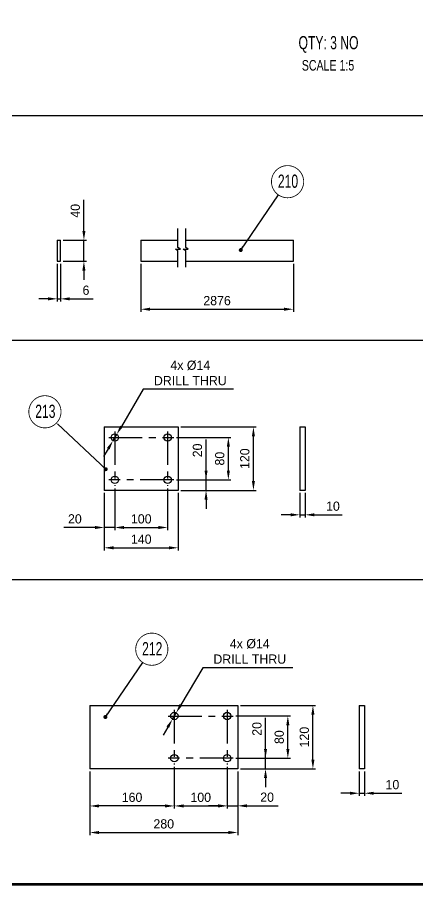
# Model space of a CAD drawing. Header units: millimetres. Extents: x 0 to 16187, y -20471 to 6290.
# Drawn here: x 11360.5 to 11512, y 2611.6 to 2940.6 of the extents above; entities that cross this region are included whole.
import ezdxf
from ezdxf.enums import TextEntityAlignment as Align

# ---------------------------------------------------------------- set-up
doc = ezdxf.new("R2010")
doc.units = ezdxf.units.MM
doc.header["$PDSIZE"] = -1
doc.linetypes.add('CENTERX2', pattern=[20.32, 12.7, -2.54, 2.54, -2.54])
doc.layers.add('BORDER1', color=3, linetype='Continuous')
doc.layers.add('BORDER2', color=7, linetype='Continuous')
doc.styles.add('ROMANC', font='ROMANC', dxfattribs={"height": 5})
doc.styles.add('ROMANS', font='ROMANS.shx', dxfattribs={"width": 0.8})
doc.styles.add('ROMANT', font='ROMANT', dxfattribs={"height": 4})
doc.styles.add('SLDTEXTSTYLE0', font='TXT', dxfattribs={"width": 0.75})
doc.styles.add('SLDTEXTSTYLE2', font='TXT', dxfattribs={"width": 0.686449})
doc.dimstyles.new('AM_ISO', dxfattribs={"dimtxt": 3.5, "dimasz": 3.5, "dimexe": 1, "dimexo": 1, "dimgap": 1.5, "dimtad": 1, "dimdsep": 46, "dimtxsty": 'Standard', "dimcen": 0, "dimclrd": 1, "dimclre": 1, "dimclrt": 1, "dimadec": 0, "dimazin": 2, "dimtp": 0.1, "dimtm": 0.1, "dimtfac": 0.71, "dimtdec": 3, "dimtmove": 0, "dimatfit": 3, "dimfxl": 1, "dimlwd": -1, "dimlwe": -1, "dimarcsym": 1})
doc.dimstyles.new('AM_ISO$3', dxfattribs={"dimtxt": 3.5, "dimasz": 3.5, "dimexe": 1, "dimexo": 1, "dimgap": 1.5, "dimtad": 1, "dimtoh": 1, "dimdsep": 46, "dimtxsty": 'Standard', "dimcen": 0, "dimclrd": 1, "dimclre": 1, "dimclrt": 1, "dimadec": 0, "dimazin": 2, "dimtp": 0.1, "dimtm": 0.1, "dimtfac": 0.71, "dimtdec": 3, "dimtofl": 0, "dimtmove": 0, "dimatfit": 0, "dimfxl": 1, "dimlwd": -1, "dimlwe": -1, "dimarcsym": 1})
doc.dimstyles.new('AM_ISO$7', dxfattribs={"dimtxt": 3.5, "dimasz": 3.5, "dimexe": 1, "dimexo": 1, "dimgap": 1.5, "dimtad": 1, "dimtoh": 1, "dimdsep": 46, "dimtxsty": 'Standard', "dimcen": 0, "dimclrd": 1, "dimclre": 1, "dimclrt": 1, "dimadec": 0, "dimazin": 2, "dimtp": 0.1, "dimtm": 0.1, "dimtfac": 0.71, "dimtdec": 3, "dimtmove": 0, "dimatfit": 3, "dimfxl": 1, "dimlwd": -1, "dimlwe": -1, "dimarcsym": 1})

# ---------------------------------------------------------------- blocks, each defined once
blk = doc.blocks.new('*D1979')
at = {"color": 1, "linetype": 'ByBlock'}
for p, q in [((11407.25, 2847.16), (11407.25, 2829)), ((11465, 2847.16), (11465, 2829)), ((11410.75, 2830), (11461.5, 2830))]:
    blk.add_line(p, q, dxfattribs=at)
at = {"color": 1}
for points in [[(11410.75, 2830.59), (11410.75, 2829.42), (11407.25, 2830)], [(11461.5, 2829.42), (11461.5, 2830.59), (11465, 2830)]]:
    blk.add_solid(points, dxfattribs=at)
at = {"layer": 'Defpoints', "color": 0}
for p in [(11407.25, 2848.16), (11465, 2848.16), (11465, 2830)]:
    blk.add_point(p, dxfattribs=at)
at = {"color": 1, "insert": (11436.12, 2833.25), "char_height": 3.5, "attachment_point": 5}
blk.add_mtext('2876', dxfattribs=at)
blk = doc.blocks.new('*D1980')
at = {"color": 1, "linetype": 'ByBlock'}
for p, q in [((11375.64, 2847.16), (11375.64, 2832.94)), ((11376.84, 2847.16), (11376.84, 2832.94)), ((11372.14, 2833.94), (11368.64, 2833.94)), ((11375.64, 2833.94), (11376.84, 2833.94)), ((11380.34, 2833.94), (11389.17, 2833.94))]:
    blk.add_line(p, q, dxfattribs=at)
at = {"color": 1}
for points in [[(11372.14, 2833.35), (11372.14, 2834.52), (11375.64, 2833.94)], [(11380.34, 2834.52), (11380.34, 2833.35), (11376.84, 2833.94)]]:
    blk.add_solid(points, dxfattribs=at)
at = {"layer": 'Defpoints', "color": 0}
for p in [(11375.64, 2848.16), (11376.84, 2848.16), (11376.84, 2833.94)]:
    blk.add_point(p, dxfattribs=at)
at = {"color": 1, "insert": (11386.51, 2837.19), "char_height": 3.5, "attachment_point": 5}
blk.add_mtext('6', dxfattribs=at)
blk = doc.blocks.new('*D1981')
at = {"color": 1, "linetype": 'ByBlock'}
for p, q in [((11385.72, 2859.66), (11385.72, 2871.41)), ((11377.84, 2856.16), (11386.72, 2856.16)), ((11385.72, 2848.16), (11385.72, 2856.16)), ((11377.84, 2848.16), (11386.72, 2848.16)), ((11385.72, 2844.66), (11385.72, 2841.16))]:
    blk.add_line(p, q, dxfattribs=at)
at = {"color": 1}
for points in [[(11385.13, 2859.66), (11386.3, 2859.66), (11385.72, 2856.16)], [(11386.3, 2844.66), (11385.13, 2844.66), (11385.72, 2848.16)]]:
    blk.add_solid(points, dxfattribs=at)
at = {"layer": 'Defpoints', "color": 0}
for p in [(11376.84, 2856.16), (11385.72, 2856.16), (11376.84, 2848.16)]:
    blk.add_point(p, dxfattribs=at)
at = {"color": 1, "insert": (11382.47, 2867.29), "char_height": 3.5, "attachment_point": 5, "rotation": 90}
blk.add_mtext('40', dxfattribs=at)
blk = doc.blocks.new('*D1988')
at = {"color": 1, "linetype": 'ByBlock'}
for p, q in [((11393.42, 2760.39), (11393.42, 2738.62)), ((11421.42, 2760.39), (11421.42, 2738.62)), ((11396.92, 2739.62), (11417.92, 2739.62))]:
    blk.add_line(p, q, dxfattribs=at)
at = {"color": 1}
for points in [[(11396.92, 2740.2), (11396.92, 2739.04), (11393.42, 2739.62)], [(11417.92, 2739.04), (11417.92, 2740.2), (11421.42, 2739.62)]]:
    blk.add_solid(points, dxfattribs=at)
at = {"layer": 'Defpoints', "color": 0}
for p in [(11393.42, 2761.39), (11421.42, 2761.39), (11421.42, 2739.62)]:
    blk.add_point(p, dxfattribs=at)
at = {"color": 1, "insert": (11407.42, 2742.87), "char_height": 3.5, "attachment_point": 5}
blk.add_mtext('140', dxfattribs=at)
blk = doc.blocks.new('*D1989')
at = {"color": 1, "linetype": 'ByBlock'}
for p, q in [((11422.42, 2785.39), (11450.88, 2785.39)), ((11449.88, 2764.89), (11449.88, 2781.89)), ((11422.42, 2761.39), (11450.88, 2761.39))]:
    blk.add_line(p, q, dxfattribs=at)
at = {"color": 1}
for points in [[(11450.46, 2781.89), (11449.3, 2781.89), (11449.88, 2785.39)], [(11449.3, 2764.89), (11450.46, 2764.89), (11449.88, 2761.39)]]:
    blk.add_solid(points, dxfattribs=at)
at = {"layer": 'Defpoints', "color": 0}
for p in [(11421.42, 2785.39), (11449.88, 2785.39), (11421.42, 2761.39)]:
    blk.add_point(p, dxfattribs=at)
at = {"color": 1, "insert": (11446.63, 2773.39), "char_height": 3.5, "attachment_point": 5, "rotation": 90}
blk.add_mtext('120', dxfattribs=at)
blk = doc.blocks.new('*D1990')
at = {"color": 1, "linetype": 'ByBlock'}
for p, q in [((11431.95, 2765.39), (11431.95, 2780.64)), ((11431.95, 2768.89), (11431.95, 2772.39)), ((11420.74, 2765.39), (11432.95, 2765.39)), ((11431.95, 2761.39), (11431.95, 2765.39)), ((11422.42, 2761.39), (11432.95, 2761.39)), ((11431.95, 2757.89), (11431.95, 2754.39))]:
    blk.add_line(p, q, dxfattribs=at)
at = {"color": 1}
for points in [[(11431.37, 2768.89), (11432.54, 2768.89), (11431.95, 2765.39)], [(11432.54, 2757.89), (11431.37, 2757.89), (11431.95, 2761.39)]]:
    blk.add_solid(points, dxfattribs=at)
at = {"layer": 'Defpoints', "color": 0}
for p in [(11419.74, 2765.39), (11431.95, 2765.39), (11421.42, 2761.39)]:
    blk.add_point(p, dxfattribs=at)
at = {"color": 1, "insert": (11428.7, 2776.52), "char_height": 3.5, "attachment_point": 5, "rotation": 90}
blk.add_mtext('20', dxfattribs=at)
blk = doc.blocks.new('*D1991')
at = {"color": 1, "linetype": 'ByBlock'}
for p, q in [((11420.74, 2781.39), (11441.39, 2781.39)), ((11440.39, 2768.89), (11440.39, 2777.89)), ((11420.74, 2765.39), (11441.39, 2765.39))]:
    blk.add_line(p, q, dxfattribs=at)
at = {"color": 1}
for points in [[(11440.98, 2777.89), (11439.81, 2777.89), (11440.39, 2781.39)], [(11439.81, 2768.89), (11440.98, 2768.89), (11440.39, 2765.39)]]:
    blk.add_solid(points, dxfattribs=at)
at = {"layer": 'Defpoints', "color": 0}
for p in [(11419.74, 2781.39), (11440.39, 2781.39), (11419.74, 2765.39)]:
    blk.add_point(p, dxfattribs=at)
at = {"color": 1, "insert": (11437.14, 2773.39), "char_height": 3.5, "attachment_point": 5, "rotation": 90}
blk.add_mtext('80', dxfattribs=at)
blk = doc.blocks.new('*D1992')
at = {"color": 1, "linetype": 'ByBlock'}
for p, q in [((11393.42, 2760.39), (11393.42, 2746.31)), ((11397.42, 2762.07), (11397.42, 2746.31)), ((11389.92, 2747.31), (11378.17, 2747.31)), ((11397.42, 2747.31), (11393.42, 2747.31)), ((11400.92, 2747.31), (11404.42, 2747.31))]:
    blk.add_line(p, q, dxfattribs=at)
at = {"color": 1}
for points in [[(11389.92, 2746.73), (11389.92, 2747.9), (11393.42, 2747.31)], [(11400.92, 2747.9), (11400.92, 2746.73), (11397.42, 2747.31)]]:
    blk.add_solid(points, dxfattribs=at)
at = {"layer": 'Defpoints', "color": 0}
for p in [(11393.42, 2761.39), (11397.42, 2763.07), (11393.42, 2747.31)]:
    blk.add_point(p, dxfattribs=at)
at = {"color": 1, "insert": (11382.3, 2750.56), "char_height": 3.5, "attachment_point": 5}
blk.add_mtext('20', dxfattribs=at)
blk = doc.blocks.new('*D1993')
at = {"color": 1, "linetype": 'ByBlock'}
for p, q in [((11397.42, 2762.07), (11397.42, 2746.31)), ((11417.42, 2762.07), (11417.42, 2746.31)), ((11400.92, 2747.31), (11413.92, 2747.31))]:
    blk.add_line(p, q, dxfattribs=at)
at = {"color": 1}
for points in [[(11400.92, 2747.9), (11400.92, 2746.73), (11397.42, 2747.31)], [(11413.92, 2746.73), (11413.92, 2747.9), (11417.42, 2747.31)]]:
    blk.add_solid(points, dxfattribs=at)
at = {"layer": 'Defpoints', "color": 0}
for p in [(11397.42, 2763.07), (11417.42, 2763.07), (11417.42, 2747.31)]:
    blk.add_point(p, dxfattribs=at)
at = {"color": 1, "insert": (11407.42, 2750.56), "char_height": 3.5, "attachment_point": 5}
blk.add_mtext('100', dxfattribs=at)
blk = doc.blocks.new('*D1994')
at = {"color": 1, "linetype": 'ByBlock'}
for p, q in [((11408.16, 2799.68), (11399.9, 2785.62)), ((11442.32, 2799.68), (11408.16, 2799.68)), ((11396.71, 2780.18), (11398.13, 2782.6)), ((11394.94, 2777.16), (11393.17, 2774.15))]:
    blk.add_line(p, q, dxfattribs=at)
at = {"color": 1}
for points in [[(11399.4, 2785.91), (11400.4, 2785.32), (11398.13, 2782.6)], [(11395.44, 2776.87), (11394.44, 2777.46), (11396.71, 2780.18)]]:
    blk.add_solid(points, dxfattribs=at)
at = {"layer": 'Defpoints', "color": 0}
for p in [(11396.71, 2780.18), (11398.13, 2782.6)]:
    blk.add_point(p, dxfattribs=at)
at = {"color": 1, "insert": (11425.99, 2805.85), "char_height": 3.5, "attachment_point": 5}
blk.add_mtext('4x %%c14\\PDRILL THRU', dxfattribs=at)
blk = doc.blocks.new('*D1995')
at = {"color": 1, "linetype": 'ByBlock'}
for p, q in [((11467.44, 2760.39), (11467.44, 2751.12)), ((11469.44, 2760.39), (11469.44, 2751.12)), ((11463.94, 2752.12), (11460.44, 2752.12)), ((11467.44, 2752.12), (11469.44, 2752.12)), ((11472.94, 2752.12), (11483.52, 2752.12))]:
    blk.add_line(p, q, dxfattribs=at)
at = {"color": 1}
for points in [[(11463.94, 2751.54), (11463.94, 2752.71), (11467.44, 2752.12)], [(11472.94, 2752.71), (11472.94, 2751.54), (11469.44, 2752.12)]]:
    blk.add_solid(points, dxfattribs=at)
at = {"layer": 'Defpoints', "color": 0}
for p in [(11467.44, 2761.39), (11469.44, 2761.39), (11469.44, 2752.12)]:
    blk.add_point(p, dxfattribs=at)
at = {"color": 1, "insert": (11479.98, 2755.37), "char_height": 3.5, "attachment_point": 5}
blk.add_mtext('10', dxfattribs=at)
blk = doc.blocks.new('*D1996')
at = {"color": 1, "linetype": 'ByBlock'}
for p, q in [((11387.94, 2654.9), (11387.94, 2630.76)), ((11443.94, 2654.9), (11443.94, 2630.76)), ((11391.44, 2631.76), (11440.44, 2631.76))]:
    blk.add_line(p, q, dxfattribs=at)
at = {"color": 1}
for points in [[(11391.44, 2632.34), (11391.44, 2631.18), (11387.94, 2631.76)], [(11440.44, 2631.18), (11440.44, 2632.34), (11443.94, 2631.76)]]:
    blk.add_solid(points, dxfattribs=at)
at = {"layer": 'Defpoints', "color": 0}
for p in [(11387.94, 2655.9), (11443.94, 2655.9), (11443.94, 2631.76)]:
    blk.add_point(p, dxfattribs=at)
at = {"color": 1, "insert": (11415.94, 2635.01), "char_height": 3.5, "attachment_point": 5}
blk.add_mtext('280', dxfattribs=at)
blk = doc.blocks.new('*D1997')
at = {"color": 1, "linetype": 'ByBlock'}
for p, q in [((11444.94, 2679.9), (11473.4, 2679.9)), ((11472.4, 2659.4), (11472.4, 2676.4)), ((11444.94, 2655.9), (11473.4, 2655.9))]:
    blk.add_line(p, q, dxfattribs=at)
at = {"color": 1}
for points in [[(11472.98, 2676.4), (11471.81, 2676.4), (11472.4, 2679.9)], [(11471.81, 2659.4), (11472.98, 2659.4), (11472.4, 2655.9)]]:
    blk.add_solid(points, dxfattribs=at)
at = {"layer": 'Defpoints', "color": 0}
for p in [(11443.94, 2679.9), (11472.4, 2679.9), (11443.94, 2655.9)]:
    blk.add_point(p, dxfattribs=at)
at = {"color": 1, "insert": (11469.15, 2667.9), "char_height": 3.5, "attachment_point": 5, "rotation": 90}
blk.add_mtext('120', dxfattribs=at)
blk = doc.blocks.new('*D1998')
at = {"color": 1, "linetype": 'ByBlock'}
for p, q in [((11454.47, 2659.9), (11454.47, 2675.15)), ((11454.47, 2663.4), (11454.47, 2666.9)), ((11443.25, 2659.9), (11455.47, 2659.9)), ((11454.47, 2655.9), (11454.47, 2659.9)), ((11444.94, 2655.9), (11455.47, 2655.9)), ((11454.47, 2652.4), (11454.47, 2648.9))]:
    blk.add_line(p, q, dxfattribs=at)
at = {"color": 1}
for points in [[(11453.89, 2663.4), (11455.05, 2663.4), (11454.47, 2659.9)], [(11455.05, 2652.4), (11453.89, 2652.4), (11454.47, 2655.9)]]:
    blk.add_solid(points, dxfattribs=at)
at = {"layer": 'Defpoints', "color": 0}
for p in [(11442.25, 2659.9), (11454.47, 2659.9), (11443.94, 2655.9)]:
    blk.add_point(p, dxfattribs=at)
at = {"color": 1, "insert": (11451.22, 2671.02), "char_height": 3.5, "attachment_point": 5, "rotation": 90}
blk.add_mtext('20', dxfattribs=at)
blk = doc.blocks.new('*D1999')
at = {"color": 1, "linetype": 'ByBlock'}
for p, q in [((11443.25, 2675.9), (11463.91, 2675.9)), ((11462.91, 2663.4), (11462.91, 2672.4)), ((11443.25, 2659.9), (11463.91, 2659.9))]:
    blk.add_line(p, q, dxfattribs=at)
at = {"color": 1}
for points in [[(11463.49, 2672.4), (11462.33, 2672.4), (11462.91, 2675.9)], [(11462.33, 2663.4), (11463.49, 2663.4), (11462.91, 2659.9)]]:
    blk.add_solid(points, dxfattribs=at)
at = {"layer": 'Defpoints', "color": 0}
for p in [(11442.25, 2675.9), (11462.91, 2675.9), (11442.25, 2659.9)]:
    blk.add_point(p, dxfattribs=at)
at = {"color": 1, "insert": (11459.66, 2667.9), "char_height": 3.5, "attachment_point": 5, "rotation": 90}
blk.add_mtext('80', dxfattribs=at)
blk = doc.blocks.new('*D2000')
at = {"color": 1, "linetype": 'ByBlock'}
for p, q in [((11387.94, 2654.9), (11387.94, 2640.82)), ((11419.94, 2656.58), (11419.94, 2640.82)), ((11416.44, 2641.82), (11391.44, 2641.82))]:
    blk.add_line(p, q, dxfattribs=at)
at = {"color": 1}
for points in [[(11391.44, 2642.4), (11391.44, 2641.23), (11387.94, 2641.82)], [(11416.44, 2641.23), (11416.44, 2642.4), (11419.94, 2641.82)]]:
    blk.add_solid(points, dxfattribs=at)
at = {"layer": 'Defpoints', "color": 0}
for p in [(11387.94, 2655.9), (11419.94, 2657.58), (11387.94, 2641.82)]:
    blk.add_point(p, dxfattribs=at)
at = {"color": 1, "insert": (11403.94, 2645.07), "char_height": 3.5, "attachment_point": 5}
blk.add_mtext('160', dxfattribs=at)
blk = doc.blocks.new('*D2001')
at = {"color": 1, "linetype": 'ByBlock'}
for p, q in [((11419.94, 2656.58), (11419.94, 2640.82)), ((11439.94, 2656.58), (11439.94, 2640.82)), ((11423.44, 2641.82), (11436.44, 2641.82))]:
    blk.add_line(p, q, dxfattribs=at)
at = {"color": 1}
for points in [[(11423.44, 2642.4), (11423.44, 2641.23), (11419.94, 2641.82)], [(11436.44, 2641.23), (11436.44, 2642.4), (11439.94, 2641.82)]]:
    blk.add_solid(points, dxfattribs=at)
at = {"layer": 'Defpoints', "color": 0}
for p in [(11419.94, 2657.58), (11439.94, 2657.58), (11439.94, 2641.82)]:
    blk.add_point(p, dxfattribs=at)
at = {"color": 1, "insert": (11429.94, 2645.07), "char_height": 3.5, "attachment_point": 5}
blk.add_mtext('100', dxfattribs=at)
blk = doc.blocks.new('*D2002')
at = {"color": 1, "linetype": 'ByBlock'}
for p, q in [((11430.67, 2694.19), (11422.42, 2680.12)), ((11464.84, 2694.19), (11430.67, 2694.19)), ((11419.23, 2674.69), (11420.64, 2677.1)), ((11417.46, 2671.67), (11415.68, 2668.65))]:
    blk.add_line(p, q, dxfattribs=at)
at = {"color": 1}
for points in [[(11421.91, 2680.42), (11422.92, 2679.83), (11420.64, 2677.1)], [(11417.96, 2671.37), (11416.95, 2671.96), (11419.23, 2674.69)]]:
    blk.add_solid(points, dxfattribs=at)
at = {"layer": 'Defpoints', "color": 0}
for p in [(11419.23, 2674.69), (11420.64, 2677.1)]:
    blk.add_point(p, dxfattribs=at)
at = {"color": 1, "insert": (11448.5, 2700.35), "char_height": 3.5, "attachment_point": 5}
blk.add_mtext('4x %%c14\\PDRILL THRU', dxfattribs=at)
blk = doc.blocks.new('*D2003')
at = {"color": 1, "linetype": 'ByBlock'}
for p, q in [((11489.95, 2654.9), (11489.95, 2645.63)), ((11491.95, 2654.9), (11491.95, 2645.63)), ((11486.45, 2646.63), (11482.95, 2646.63)), ((11489.95, 2646.63), (11491.95, 2646.63)), ((11495.45, 2646.63), (11506.04, 2646.63))]:
    blk.add_line(p, q, dxfattribs=at)
at = {"color": 1}
for points in [[(11486.45, 2646.05), (11486.45, 2647.21), (11489.95, 2646.63)], [(11495.45, 2647.21), (11495.45, 2646.05), (11491.95, 2646.63)]]:
    blk.add_solid(points, dxfattribs=at)
at = {"layer": 'Defpoints', "color": 0}
for p in [(11489.95, 2655.9), (11491.95, 2655.9), (11491.95, 2646.63)]:
    blk.add_point(p, dxfattribs=at)
at = {"color": 1, "insert": (11502.5, 2649.88), "char_height": 3.5, "attachment_point": 5}
blk.add_mtext('10', dxfattribs=at)
blk = doc.blocks.new('*D2004')
at = {"color": 1, "linetype": 'ByBlock'}
for p, q in [((11439.94, 2656.58), (11439.94, 2640.87)), ((11443.94, 2654.9), (11443.94, 2640.87)), ((11436.44, 2641.87), (11432.94, 2641.87)), ((11439.94, 2641.87), (11443.94, 2641.87)), ((11447.44, 2641.87), (11459.19, 2641.87))]:
    blk.add_line(p, q, dxfattribs=at)
at = {"color": 1}
for points in [[(11436.44, 2641.29), (11436.44, 2642.45), (11439.94, 2641.87)], [(11447.44, 2642.45), (11447.44, 2641.29), (11443.94, 2641.87)]]:
    blk.add_solid(points, dxfattribs=at)
at = {"layer": 'Defpoints', "color": 0}
for p in [(11439.94, 2657.58), (11443.94, 2655.9), (11443.94, 2641.87)]:
    blk.add_point(p, dxfattribs=at)
at = {"color": 1, "insert": (11455.06, 2645.12), "char_height": 3.5, "attachment_point": 5}
blk.add_mtext('20', dxfattribs=at)
blk = doc.blocks.new('*U609')
at = {"layer": 'BORDER1', "color": 154, "true_color": 0x1859a9, "const_width": 1}
blk.add_lwpolyline([(1.81, 811), (1144, 811), (1144, 0), (0, 0), (0, 811)], close=True, dxfattribs=at)
at = {"layer": 'BORDER2', "flags": 8}
for tag, height, style, p in [('REV-A', 3.24, 'ROMANS', (986.93, 140.25)), ('RE-A', 8.06, 'ROMANT', (1084.63, 7.17))]:
    blk.add_attdef(tag, text='', height=height, dxfattribs=dict(at, style=style)).set_placement(p, align=Align.CENTER)
at = {"layer": 'BORDER2', "style": 'ROMANS', "width": 3.830216}
blk.add_attdef('DATE-A', text='', height=3.24, dxfattribs=at).set_placement((995.51, 140.25), (1008.51, 140.25), align=Align.FIT)
at = {"layer": 'BORDER2'}
for tag, height, style, p in [('DRN-A', 3.24, 'ROMANS', (1018.38, 140.25)), ('CHD-A', 3.24, 'ROMANS', (1032.35, 140.25)), ('APD-A', 3.24, 'ROMANS', (1046.64, 140.25)), ('CONS_CONT_VEND', 4.2, 'ROMANC', (1061.39, 72.83))]:
    blk.add_attdef(tag, text='', height=height, dxfattribs=dict(at, style=style)).set_placement(p, align=Align.CENTER)
at = {"layer": 'BORDER2', "style": 'ROMANS', "width": 0.8}
for tag, p, height in [('1:X', (997.23, 122.55), 3.5), ('LOC', (1042.74, 122.55), 3.5), ('PROJ_NO', (1118.64, 122.55), 3.5), ('CONS_DRG_NO', (1011, 63), 3)]:
    blk.add_attdef(tag, p, '', height=height, dxfattribs=at)
at = {"layer": 'BORDER2', "lineweight": 30, "width": 0.8, "flags": 104}
blk.add_attdef('COMMENTS-A', text='', height=2.2, dxfattribs=at).set_placement((1055.21, 142.07), align=Align.MIDDLE_LEFT)
at = {"layer": 'BORDER2', "style": 'ROMANS', "width": 0.8}
for tag, p in [('PROJECT_TITLE_1', (1061.07, 55.35)), ('PROJECT_TITLE_2', (1061.07, 49.3))]:
    blk.add_attdef(tag, text='', height=3.5, dxfattribs=at).set_placement(p, align=Align.MIDDLE)
at = {"layer": 'BORDER2', "style": 'ROMANT', "width": 0.8}
for tag, p in [('DRG_TITLE_1', (1061.07, 36.31)), ('DRG_TITLE_2', (1061.07, 28.31)), ('DRG_TITLE_3', (1061.07, 20.31))]:
    blk.add_attdef(tag, text='', height=5, dxfattribs=at).set_placement(p, align=Align.CENTER)
at = {"layer": 'BORDER2', "style": 'ROMANT'}
for tag, p in [('AR', (995, 7.17)), ('PA', (1011.74, 7.17)), ('DC', (1028.45, 7.17)), ('TS', (1120.84, 7.17))]:
    blk.add_attdef(tag, p, '', height=8.06, dxfattribs=at)
for tag, p in [('SRNO', (1074.7, 7.17)), ('SH', (1115.8, 7.18))]:
    blk.add_attdef(tag, text='', height=8.06, dxfattribs=at).set_placement(p, align=Align.RIGHT)
at = {"layer": 'BORDER2', "style": 'ROMANS', "flags": 2}
blk.add_attdef('TB_VERSION', text='', height=2, dxfattribs=at).set_placement((1, -1), align=Align.TOP_LEFT)

msp = doc.modelspace()

# ---------------------------------------------------------------- linework, layer by layer
for p, q in [((11169.11581, 2903.4226), (11515.99468, 2903.4226)), ((11421.33041, 2853.40361), (11421.33041, 2860.61957)), ((11424.26071, 2853.40361), (11424.26071, 2860.61957)), ((11375.64088, 2856.16493), (11375.64088, 2848.16493)), ((11375.64088, 2856.16493), (11376.84088, 2856.16493)), ((11376.84088, 2848.16493), (11376.84088, 2856.16493)), ((11407.24589, 2856.16493), (11407.24589, 2848.16493)), ((11407.24589, 2856.16493), (11421.33041, 2856.16493)), ((11424.26071, 2856.16493), (11465.00323, 2856.16493)), ((11465.00323, 2848.16493), (11465.00323, 2856.16493)), ((11421.33041, 2852.11938), (11420.34665, 2852.77638)), ((11420.34665, 2852.77638), (11422.26438, 2852.77638)), ((11422.26438, 2852.77638), (11421.33041, 2853.40361)), ((11421.33041, 2845.96808), (11421.33041, 2852.11938)), ((11424.26071, 2852.11938), (11423.27694, 2852.77638)), ((11423.27694, 2852.77638), (11425.19468, 2852.77638)), ((11425.19468, 2852.77638), (11424.26071, 2853.40361)), ((11424.26071, 2845.96808), (11424.26071, 2852.11938)), ((11375.64088, 2848.16493), (11376.84088, 2848.16493)), ((11407.24589, 2848.16493), (11421.33041, 2848.16493)), ((11424.26071, 2848.16493), (11465.00323, 2848.16493)), ((11217.62842, 2818.22745), (11515.99468, 2818.22745)), ((11393.42109, 2785.39067), (11421.42109, 2785.39067)), ((11393.42109, 2785.39067), (11393.42109, 2761.39067)), ((11421.42109, 2785.39067), (11421.42109, 2761.39067)), ((11467.43834, 2785.39067), (11469.43834, 2785.39067)), ((11467.43834, 2785.39067), (11467.43834, 2761.39067)), ((11469.43834, 2785.39067), (11469.43834, 2761.39067)), ((11421.42109, 2761.39067), (11393.42109, 2761.39067)), ((11469.43834, 2761.39067), (11467.43834, 2761.39067)), ((11356.35931, 2727.58477), (11515.99468, 2727.58477)), ((11387.93613, 2679.89519), (11443.93613, 2679.89519)), ((11387.93613, 2679.89519), (11387.93613, 2655.89519)), ((11443.93613, 2679.89519), (11443.93613, 2655.89519)), ((11489.95338, 2679.89519), (11491.95338, 2679.89519)), ((11489.95338, 2679.89519), (11489.95338, 2655.89519)), ((11491.95338, 2679.89519), (11491.95338, 2655.89519)), ((11443.93613, 2655.89519), (11387.93613, 2655.89519)), ((11491.95338, 2655.89519), (11489.95338, 2655.89519))]:
    msp.add_line(p, q)
at = {"color": 3, "linetype": 'CENTERX2', "lineweight": 25}
for p, q in [((11397.42109, 2783.70694), (11397.42109, 2763.07441)), ((11417.42109, 2783.70694), (11417.42109, 2763.07441)), ((11395.10482, 2781.39067), (11419.73735, 2781.39067)), ((11419.73735, 2765.39067), (11395.10482, 2765.39067)), ((11419.93613, 2678.21145), (11419.93613, 2657.57892)), ((11439.93613, 2678.21145), (11439.93613, 2657.57892)), ((11417.61987, 2675.89519), (11442.2524, 2675.89519)), ((11442.2524, 2659.89519), (11417.61987, 2659.89519))]:
    msp.add_line(p, q, dxfattribs=at)
at = {"color": 2}
msp.add_lwpolyline([(11468.89726, 2878.32278, 0.3125, 0.3125, 1), (11456.70976, 2878.32278, 0.3125, 0.3125, 1)], format="xyseb", close=True, dxfattribs=at)
at = {"color": 4}
for points in [[(11377.05582, 2791.15244, 0.3125, 0.3125, 1), (11364.86832, 2791.15244, 0.3125, 0.3125, 1)], [(11417.514, 2701.20436, 0.3125, 0.3125, 1), (11405.3265, 2701.20436, 0.3125, 0.3125, 1)]]:
    msp.add_lwpolyline(points, format="xyseb", close=True, dxfattribs=at)
for centre in [(11397.42109, 2781.39067), (11417.42109, 2781.39067), (11397.42109, 2765.39067), (11417.42109, 2765.39067), (11419.93613, 2675.89519), (11439.93613, 2675.89519), (11419.93613, 2659.89519), (11439.93613, 2659.89519)]:
    msp.add_circle(centre, 1.4)

# ---------------------------------------------------------------- block references
at = {"layer": 'BORDER1'}
msp.add_blockref('*U609', (10536.99468, 2612.13313), dxfattribs=at)

# ---------------------------------------------------------------- texts
at = {"color": 7, "linetype": 'Continuous', "lineweight": 0, "style": 'SLDTEXTSTYLE0', "width": 0.686449}
msp.add_text('QTY: 3 NO', height=5, dxfattribs=at).set_placement((11478.30343, 2930.9935), align=Align.MIDDLE_CENTER)
at = {"color": 2, "style": 'SLDTEXTSTYLE2', "width": 0.686449}
msp.add_text('210', height=5, dxfattribs=at).set_placement((11462.96999, 2878.51575), align=Align.MIDDLE_CENTER)
at = {"color": 4, "style": 'SLDTEXTSTYLE2', "width": 0.686449}
for s, p in [('213', (11371.12854, 2791.34541)), ('212', (11411.58672, 2701.39733))]:
    msp.add_text(s, height=5, dxfattribs=at).set_placement(p, align=Align.MIDDLE_CENTER)
at = {"color": 7, "linetype": 'Continuous', "lineweight": 0, "insert": (11468.19913, 2924.41486), "char_height": 4, "attachment_point": 1, "style": 'SLDTEXTSTYLE0'}
msp.add_mtext('SCALE 1:5', dxfattribs=at)

# ---------------------------------------------------------------- dimensions: what is measured, and where the dimension line sits
dim = msp.add_linear_dim(base=(11385.717, 2856.16493), p1=(11376.84088, 2848.16493), p2=(11376.84088, 2856.16493), angle=90, dimstyle='AM_ISO', override={"dimtxt": 3.5, "dimdec": 0, "dimlfac": 5})
dim.commit()
dim.dimension.update_dxf_attribs({"geometry": '*D1981', "text_midpoint": (11382.467, 2867.28993)})
for base, p1, p2, override, picture, middle in [((11376.84088, 2833.93582), (11375.64088, 2848.16493), (11376.84088, 2848.16493), {"dimtxt": 3.5, "dimdec": 0, "dimlfac": 5}, '*D1980', (11386.50755, 2837.18582)), ((11393.42109, 2747.31381), (11397.42109, 2763.07441), (11393.42109, 2761.39067), {"dimlfac": 5}, '*D1992', (11382.29609, 2750.56381)), ((11417.42109, 2747.31381), (11397.42109, 2763.07441), (11417.42109, 2763.07441), {"dimtxt": 3.5, "dimlfac": 5}, '*D1993', (11407.42109, 2750.56381)), ((11469.43834, 2752.12413), (11467.43834, 2761.39067), (11469.43834, 2761.39067), {"dimtxt": 3.5, "dimlfac": 5}, '*D1995', (11479.98, 2755.37413)), ((11387.93613, 2641.81832), (11419.93613, 2657.57892), (11387.93613, 2655.89519), {"dimlfac": 5}, '*D2000', (11403.93613, 2645.06832)), ((11439.93613, 2641.81832), (11419.93613, 2657.57892), (11439.93613, 2657.57892), {"dimtxt": 3.5, "dimlfac": 5}, '*D2001', (11429.93613, 2645.06832)), ((11443.93613, 2641.86885), (11439.93613, 2657.57892), (11443.93613, 2655.89519), {"dimtxt": 3.5, "dimlfac": 5}, '*D2004', (11455.06113, 2645.11885)), ((11491.95338, 2646.62865), (11489.95338, 2655.89519), (11491.95338, 2655.89519), {"dimtxt": 3.5, "dimlfac": 5}, '*D2003', (11502.49505, 2649.87865))]:
    dim = msp.add_linear_dim(base=base, p1=p1, p2=p2, dimstyle='AM_ISO', override=override)
    dim.commit()
    dim.dimension.update_dxf_attribs({"geometry": picture, "text_midpoint": middle})
dim = msp.add_linear_dim(base=(11465.00323, 2830.00469), p1=(11407.24589, 2848.16493), p2=(11465.00323, 2848.16493), text='2876', dimstyle='AM_ISO', override={"dimtxt": 3.5, "dimdec": 0, "dimlfac": 5, "dimtxsty": 'Standard'})
dim.commit()
dim.dimension.update_dxf_attribs({"geometry": '*D1979', "text_midpoint": (11436.12456, 2833.25469)})
for p1, p2, picture, middle in [((11396.71246, 2780.18326), (11398.12972, 2782.59809), '*D1994', (11425.98956, 2799.68197)), ((11419.2275, 2674.68778), (11420.64476, 2677.1026), '*D2002', (11448.50461, 2694.18648))]:
    dim = msp.add_diameter_dim_2p(p1=p1, p2=p2, text='4x <>\\PDRILL THRU', dimstyle='AM_ISO$3', override={"dimtxt": 3.5, "dimlfac": 5, "dimtxsty": 'Standard', "dimtofl": 1})
    dim.commit()
    dim.dimension.update_dxf_attribs({"geometry": picture, "text_midpoint": middle, "dimtype": 163})
for base, p1, p2, picture, middle in [((11449.88125, 2785.39067), (11421.42109, 2761.39067), (11421.42109, 2785.39067), '*D1989', (11449.88125, 2773.39067)), ((11440.3946, 2781.39067), (11419.73735, 2765.39067), (11419.73735, 2781.39067), '*D1991', (11440.3946, 2773.39067)), ((11431.95398, 2765.39067), (11421.42109, 2761.39067), (11419.73735, 2765.39067), '*D1990', (11431.95398, 2776.51567)), ((11472.3963, 2679.89519), (11443.93613, 2655.89519), (11443.93613, 2679.89519), '*D1997', (11472.3963, 2667.89519)), ((11462.90964, 2675.89519), (11442.2524, 2659.89519), (11442.2524, 2675.89519), '*D1999', (11462.90964, 2667.89519)), ((11454.46903, 2659.89519), (11443.93613, 2655.89519), (11442.2524, 2659.89519), '*D1998', (11454.46903, 2671.02019))]:
    dim = msp.add_linear_dim(base=base, p1=p1, p2=p2, angle=90, dimstyle='AM_ISO', override={"dimtxt": 3.5, "dimlfac": 5})
    dim.commit()
    dim.dimension.update_dxf_attribs({"geometry": picture, "text_midpoint": middle, "dimtype": 160})
for base, p1, p2, picture, middle in [((11421.42109, 2739.62091), (11393.42109, 2761.39067), (11421.42109, 2761.39067), '*D1988', (11407.42109, 2739.62091)), ((11443.93613, 2631.76016), (11387.93613, 2655.89519), (11443.93613, 2655.89519), '*D1996', (11415.93613, 2631.76016))]:
    dim = msp.add_linear_dim(base=base, p1=p1, p2=p2, dimstyle='AM_ISO', override={"dimtxt": 3.5, "dimlfac": 5})
    dim.commit()
    dim.dimension.update_dxf_attribs({"geometry": picture, "text_midpoint": middle, "dimtype": 160})

# ---------------------------------------------------------------- leaders
at = {"color": 2}
msp.add_leader([(11445.085, 2852.42764), (11459.36237, 2873.29364)], dimstyle='AM_ISO$7', override={"dimasz": 1.5, "dimldrblk": 'Dot'}, dxfattribs=at)
at = {"color": 4}
for points in [[(11393.98467, 2769.39442), (11375.73567, 2786.54488)], [(11393.84477, 2675.50192), (11407.98059, 2696.1742)]]:
    msp.add_leader(points, dimstyle='AM_ISO$7', override={"dimasz": 1.5, "dimldrblk": 'Dot'}, dxfattribs=at)

doc.saveas('drawing.dxf')
